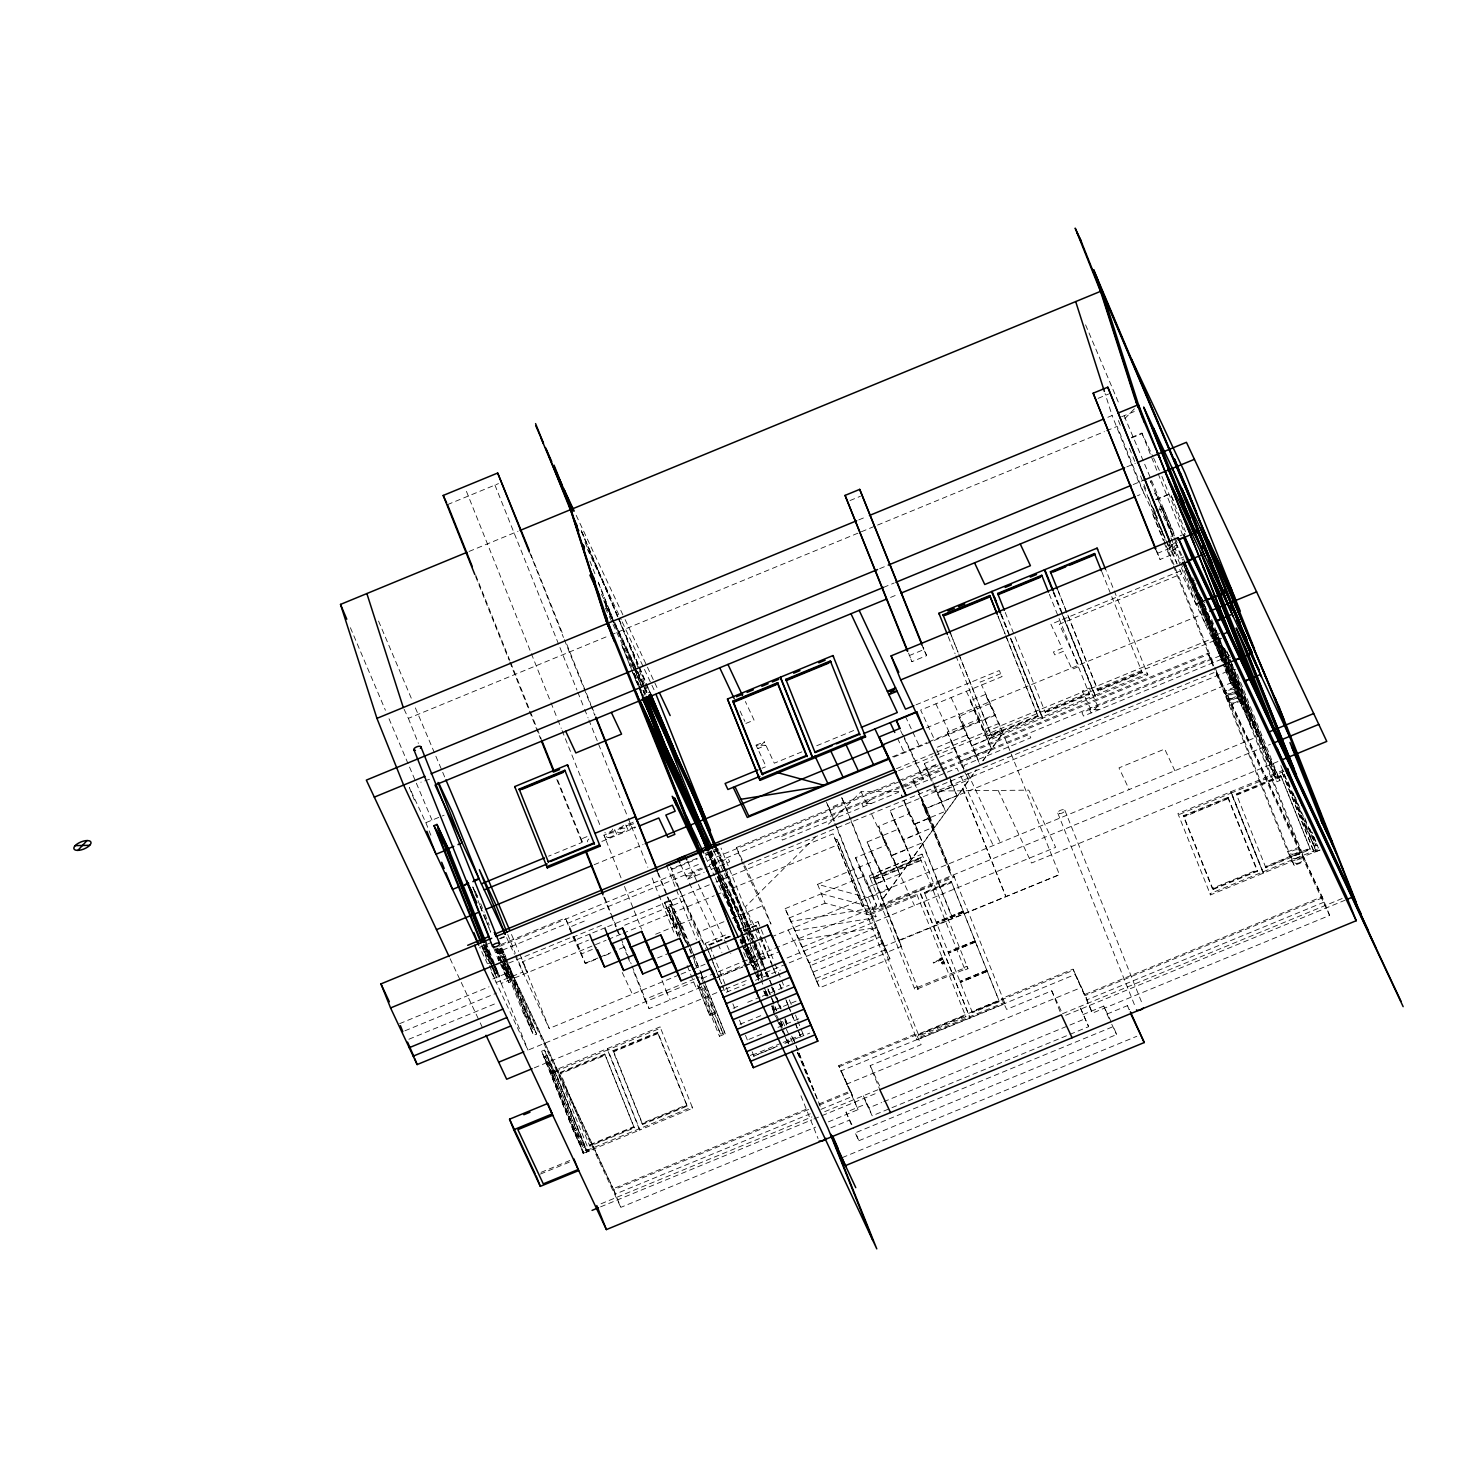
<?xml version="1.0" encoding="UTF-8"?>
<svg xmlns="http://www.w3.org/2000/svg" width="1477" height="1477" viewBox="0 0 1477 1477"><rect width="100%" height="100%" fill="white"/><g stroke="black" fill="none" stroke-linecap="round" stroke-linejoin="round"><path stroke-width="0.75" stroke-dasharray="5 3.75" d="M942.917 964.056L941.495 962.376M943.692 961.619L943.932 963.096L942.474 963.798M940.129 958.333L940.037 958.795A2.566 2.326 -25.1 0 0 940.369 959.588L940.831 960.05M941.606 962.616L943.526 961.693M940.646 960.179L940.037 958.795L941.791 959.699L941.2 958.591M941.883 959.607L942.234 958.019M942.289 959.644L942.012 957.798M922.682 843.995L882.434 899.493L976.242 770.108M963.983 768.834L960.862 761.061L991.307 748.507L970.204 700.744L985.436 694.467L999.006 723.398L1059.452 874.661L952.831 918.565L922.774 843.459L962.727 788.755M962.616 788.515L1005.911 896.705L962.801 788.275L976.131 769.868M982.814 760.673L1002.809 733.09M982.925 760.913L1002.92 733.33L985.436 694.467M941.735 962.321L943.212 961.601M1124.791 418.637L1136.939 406.23M680.657 864.562L687.507 879.184L694.135 872.427L695.722 875.806L685.937 875.806L702.627 868.938M1097.743 706.172L1091.134 712.929L1089.546 709.551L1099.331 709.551L1089.269 688.097L1082.235 690.996L1090.709 709.071M815.396 837.145L745.276 906.933L758.698 935.532M828.449 824.166L861.073 791.709L899.918 791.358M940.424 958.315L941.864 957.908M942.178 959.404L940.48 959.828A2.566 2.326 -25.1 0 1 940.147 959.035L942.123 958.056M943.581 963.835L944.043 962.155M447.494 504.617L498.451 483.625M469.04 551.456L518.002 531.295M849.977 500.555L860.445 496.254M1098.076 398.365L1108.544 394.045M858.802 519.886L865.19 517.245M1107.842 417.289L1112.107 415.535L1105.091 393.62M1121.597 416.754L1135.795 410.901M404.126 709.311L408.372 718.357L608.45 635.941M610.592 635.055L1104.408 431.653M1106.55 430.767L1117.184 426.391L1143.863 493.078L1137.475 495.718M1131.437 437.432L1141.906 433.112L1152.595 455.913M1131.677 437.912L1142.127 433.592M879.701 568.645L886.089 566.023M1126.803 466.861L1135.315 463.353M883.468 587.403L894.139 583.009M1133.136 484.567L1143.807 480.173M429.456 779.265L420.871 782.219M890.557 597.428L896.945 594.788M1155.531 499.392L1170.393 493.835L1155.753 499.872M1155.882 511.208L1163.304 508.143L1174.4 535.874M414.372 800.036L409.369 787.536L425.856 822.671L444.134 815.193M1180.123 535.837L1186.4 533.252M926.614 655.622L923.79 649.603L909.149 655.64L911.974 661.659L926.614 655.622L923.199 647.074M1157.248 553.432L1171.907 547.413L1174.732 553.432L1160.073 559.469L1155.549 549.167M745.867 723.453L754.064 720.074L745.368 701.52M1166.202 545.807L1168.842 552.01L1178.111 548.189M1180.806 558.121L1183.742 556.903M756.039 745.128L764.329 741.934L757.701 748.673L765.898 745.294L756.113 745.313L766.101 766.581L762.003 768.28M1180.381 570.916L1050.922 624.254L1062.221 648.348L1053.433 651.966L1054.8 654.865L1063.588 651.228L1072.062 669.303L1079.096 666.422L1059.304 624.236L1181.729 573.814M1194.025 578.836L1191.071 579.981L1241.16 705.212M1184.646 566.78L1191.699 581.846L1194.635 580.627M1196.093 583.747L1193.176 584.947L1202.001 603.761L1204.918 602.561M587.015 836.61L580.701 839.213L582.16 842.352L548.576 856.18M801.882 751.848L774.299 763.203L764.237 741.768M816.726 745.737L854.906 730.007M915.98 704.843L999.246 670.54L1002.071 676.577L920.651 710.105L934.443 739.515M621.042 877.892L603.964 835.188L633.153 823.077M1000.723 673.678L980.211 682.134L978.753 678.995M601.859 841.428L635.756 827.471M1195.872 603.927L1206.34 599.625M1182.671 562.091L1201.355 601.914L1204.29 600.696M1204.457 600.973L1196.093 604.425L1171.999 544.256M594.123 864.747L643.123 844.549M926.43 727.866L1207.614 612.032M978.882 762.132L958.758 716.437L989.202 703.901M1205.823 625.14L1212.1 622.555M962.579 767.505L947.292 732.13L977.756 719.594M1212.322 623.036L1206.044 625.62L1170.246 536.114M892.551 756.759L926.836 742.654M928.738 741.86L995.369 714.425M893.807 757.11L995.701 715.145L981.577 685.014M966.29 735.288L935.827 747.842L938.726 754.027M970.204 700.744L983.774 729.656L999.006 723.398M1226.87 660.127L1216.697 634.667L1219.633 633.448M896.447 768.686L1218.562 636.015M898.588 770.699L932.67 756.649M934.793 755.781L1220.242 638.193M1221.701 638.359L1218.765 639.578L1227.59 658.391L1230.526 657.173M986.396 736.192L1001.664 730.192L986.507 736.451M1045.125 712.099L1089.232 693.932M1141.961 672.22L1097.891 690.368L1057.994 590.689M1038.276 716.788L1037.722 715.588L991.012 734.826L991.584 736.026L1038.276 716.788L997.861 615.724M1089.509 694.522L1088.955 693.322L1044.848 711.489L1045.421 712.689L1089.509 694.522L1049.335 594.252M1142.238 672.81L1141.666 671.61L1097.614 689.759L1098.186 690.959L1142.238 672.81L1101.768 571.636M704.972 853.577L711.36 850.955M713.502 850.069L717.748 848.315L762.409 959.625L765.326 958.425L721.034 848.075M1037.999 716.197L991.307 735.417L950.874 634.353M499.54 938.486L505.817 935.901L514.421 954.216M931.138 780.484L924.362 763.535L933.889 759.603M939.594 757.258L954.825 750.981M491.398 942.418L479.693 947.237L487.465 963.798M499.964 938.892L506.057 936.381M697.015 858.303L671.463 868.827L670.89 867.627M705.544 854.795L718.32 849.515M1002.772 732.814L972.309 745.35L979.86 764.2M671.74 869.436L697.31 858.912M705.821 855.405L718.616 850.124M1010.766 638.212L1042.245 716.917L1094.549 695.372L1095.122 696.572L1061.077 611.478M1095.343 695.907L1063.071 616.666M1000.575 613.767L1042.393 718.302L1041.82 717.083L989.11 738.814L989.664 740.014L1147.832 674.86L1106.144 570.62M827.342 804.116L829.225 808.122L843.865 802.103L901.542 946.314L886.902 952.351M903.075 734.697L920.153 771.142L936.566 764.384M481.76 945.003L484.327 951.391L487.244 950.191L499.688 976.703L496.752 977.903L491.01 965.663M501.201 944.431L565.34 918.029L572.984 934.332M743.042 864.174L736.395 847.558L896.428 781.647M898.551 780.761L936.972 764.938M939.095 764.071L1207.946 653.314L1212.839 663.727M484.714 951.797L490.992 949.213M499.577 946.351L699.655 863.934M708.166 860.426L938.061 765.751M940.184 764.864L1208.389 654.385L1215.22 668.952M915.906 786.761L912.897 779.228L943.36 766.674M701.353 868.218L501.275 950.634L615.466 1194.025L810.356 1113.75M709.883 864.71L899.327 786.669M901.45 785.801L939.76 770.015M941.883 769.129L1210.088 658.668M704.751 868.051L728.106 858.432L729.693 861.811L706.338 871.43M940 771.142L780.835 836.72L782.422 840.081L898.607 792.226M942.123 770.274L1029.211 734.401L1030.798 737.78L964.019 765.289L966.881 771.4M1220.187 655.751L1081.939 712.689L1083.509 716.068L1221.756 659.111M904.921 786.743L923.365 779.154L920.153 771.142M498.838 949.249L501.608 955.176L504.543 953.957L506.223 958.185M584.301 921.094L569.07 927.371L581.513 953.884L596.745 947.606M1229.879 655.326L1226.962 656.527L1216.697 634.667M687.507 879.184L704.215 872.298M906.933 788.792L956.985 768.188L959.847 774.299M500.943 957.576L498.026 958.776L508.9 982.519L511.817 981.3L503.509 963.558M508.679 963.133L572.818 936.713L585.39 963.595L598.72 958.111M601.527 925.322L572.965 937.101L565.34 918.029M677.961 936.27L664.41 902.41L670.263 900.01L692.731 952.647M678.958 975.005L549.241 1028.435L522.563 961.749L590.615 933.704M592.739 932.836L605.496 927.574M607.619 926.707L713.945 882.914M716.068 882.027L833.028 833.859L862.531 906.583L863.713 906.103L865.965 910.921L839.287 844.216L837.034 839.398L835.853 839.878M911.087 858.377L889.985 810.615L920.429 798.06L933.999 826.991L903.536 839.527L911.087 858.377L880.624 870.932L888.157 889.763L868.55 897.85L817.612 884.317L825.145 903.167L876.083 916.682L868.55 897.85M1235.861 669.764L1231.375 669.764L920.909 797.654L950.413 870.378L949.231 870.858L922.553 804.171L923.734 803.691L950.413 870.378M495.09 973.952L498.026 972.752L486.745 948.696L483.81 949.896L492.266 967.952M966.124 774.243L968.395 779.893L937.932 792.447L945.465 811.298L915.001 823.834L922.534 842.684L892.09 855.22L899.622 874.07L869.159 886.625L855.589 857.694L886.052 845.158L878.52 826.308L908.983 813.772L922.534 842.684M677.832 935.772L666.053 906.287L671.906 903.887M492.801 978.956L511.356 971.312M573.944 936.381L577.765 944.523L588.437 940.147M624.679 925.211L684.386 900.619L702.646 942.289M489.533 965.755L496.198 982.427L508.143 978.088L522.784 972.051L516.119 955.379M1225.153 668.73L1230.23 681.414L1233.166 680.214L1241.991 699.027L1239.055 700.227L1223.842 662.176M399.602 1023.672L489.072 986.821M949.397 776.754L956.93 795.586L926.467 808.141L933.999 826.991M493.207 964.389L501.294 983.442L606.087 940.277M608.21 939.409L620.931 934.166M623.054 933.279L714.203 895.745M716.327 894.859L839.287 844.216M922.553 804.171L924.824 808.99L1236.471 680.62L1201.429 598.037M1234.089 685.383L1240.366 682.799M1234.31 685.863L1240.588 683.279M1234.846 687.008L1223.713 691.587L1230.156 705.323L1241.289 700.744M404.938 1030.798L496.549 993.079M888.157 889.763L867.054 842.001L897.518 829.465M908.983 813.772L901.432 794.921L915.112 824.074L930.344 817.796L917.642 790.712M1225.873 696.165L1236.987 691.587M664.41 902.41L674.583 924.104L680.454 921.685L688.91 942.861M680.952 923.162L675.081 925.562L666.053 906.287M585.243 963.226L598.037 957.964M600.179 957.078L610.832 952.683M619.361 949.176L625.768 946.535M655.622 934.239L691.864 919.303M604.444 955.748L612.05 952.628M1228.015 700.744L1239.148 696.165M408.907 1039.236L496.235 1003.271M915.112 824.074L918.879 833.508L903.647 839.767L889.985 810.615M1240.532 703.347L1243.449 702.147L1252.274 720.961L1249.357 722.161M1241.123 705.138L1244.096 703.994L1201.392 597.539M678.645 888.379L699.083 931.95L724.025 921.666M732.334 918.251L763.517 905.401L770.994 924.085L743.873 866.26L1215.423 672.017L1329.614 915.408L1092.371 1013.13L1073.022 969.134L1001.554 998.563L1006.649 1009.419L1051.753 990.827L1061.52 1011.634M817.612 884.317L874.587 860.851M502.937 959.275L531.591 1030.337L534.526 1029.137L525.701 1010.342L522.784 1011.542L533.659 1035.285L536.594 1034.085L506.334 958.628M657.56 957.945L667.936 953.662M536.594 1034.085L526.403 1012.391L523.486 1013.61L497.343 948.234M785.136 908.669L863.048 876.581L876.618 905.493L868.993 908.632L791.1 921.371L785.136 908.669L819.661 987.799L889.948 958.85L880.31 936.898L810.005 965.847M712.043 960.253L705.267 943.323L728.475 933.759M739.017 929.421L757.996 921.611L759.123 924.011L740.143 931.839M869.251 875.824L921.962 854.112L923.107 856.512L870.378 878.224L869.251 875.824L915.242 990.402L918.177 989.184L873.239 877.283L920.116 857.989L921.242 860.389L874.384 879.701L873.239 877.283M708.517 944.855L729.601 936.178M709.274 944.782L730.58 936.012M743.356 930.75L756.132 925.488L771.511 963.835M709.477 945.243L730.783 936.455M745.7 930.325L756.353 925.931L756.907 927.131M873.572 877.984L920.429 858.672M874.144 879.184L921.002 859.891M1230.23 681.414L1251.425 727.072L1254.342 725.872L1233.793 682.079L1230.876 683.279L1223.233 664.188M788.903 918.085L825.145 903.167M681.082 974.137L690.571 970.223M692.658 969.374L705.12 964.241M771.234 936.99L1264.127 733.958M633.67 971.7L644.784 999.449L699.267 977.017M702.147 976.445L702.147 977.312M700.984 977.719L702.683 977.7M702.59 977.46L701.169 978.199L702.683 977.682L700.763 973.509M491.343 972.088L527.972 1050.147L693.784 981.836M702.055 978.439L1270.386 744.334M953.81 875.861L1005.006 1003.658L917.125 1039.845L865.928 912.066L953.81 875.861L954.364 877.08L919.192 890.982L970.057 1018.059L919.636 890.816M718.948 975.355L746.642 963.964M748.765 963.078L761.56 957.816M870.47 914.669L917.365 895.431L916.792 894.213L965.866 1016.674L918.971 1035.912L869.935 913.524L916.885 894.397M717.416 977.146L742.359 966.881M744.445 966.013L777.696 952.314M715.256 978.328L742.949 966.918M745.073 966.032L762.114 959.016M972.457 1012.705L924.251 892.385L951.206 881.289L999.412 1001.609L972.457 1012.705L971.884 1011.505L998.84 1000.391L999.412 1001.609M924.547 892.994L951.483 881.898M541.561 1051.255L544.496 1050.055L554.669 1071.748L586.72 1151.857L583.784 1153.057L573.611 1131.382L541.561 1051.255L551.752 1072.948L583.784 1153.057M951.76 882.507L924.824 893.603L924.251 892.385M644.784 999.449L649.086 1008.606L703.55 986.174M802.473 947.015L876.083 916.682M1216.162 630.402L1274.946 776.791L1277.882 775.573L1269.057 756.759L1266.121 757.978L1277.014 781.702L1279.95 780.484L1236.434 671.98M543.85 1056.683L546.785 1055.483L555.61 1074.277L552.675 1075.478L543.85 1056.683L572.91 1129.333L581.735 1148.127L584.652 1146.909M1279.95 780.484L1269.685 758.624L1266.749 759.824L1227.719 662.25M787.038 957.982L1055.63 847.336L1028.804 790.14L927.334 791.1M534.268 1067.853L723.305 989.978M725.429 989.11L746.679 980.359M757.295 975.983L787.038 963.742M789.161 962.856L801.9 957.613L793.924 940.591M1277.919 761.541L1031.537 863.03L1023.543 846.007M806.239 956.431L876.544 927.482L879.48 933.741L809.174 962.69L791.1 921.371M726.333 992.286L745.036 984.568M755.43 980.303L780.373 970.02M550.515 1072.007L551.309 1073.705L557.235 1071.268L556.441 1069.57L589.175 1151.118L583.249 1153.555L550.515 1072.007L660.071 1026.884L660.625 1028.103L607.896 1049.815L607.324 1048.615L639.929 1129.942L692.676 1108.212L660.071 1026.884M1231.246 792.41L1263.26 873.184L1210.512 894.914L1177.908 813.587L1283.384 770.145M551.752 1072.948L554.669 1071.748M555.149 1071.545L607.601 1049.944L607.029 1048.725L639.652 1130.053L587.2 1151.654L554.595 1070.345L587.2 1151.654M1283.956 771.345L1231.504 792.946L1230.932 791.746L1263.555 873.055L1315.989 851.454L1291.544 790.324M560.189 1072.394L604.721 1054.043L605.293 1055.243L560.743 1073.594L560.189 1072.394L589.803 1146.226L634.335 1127.893L605.035 1054.652L560.503 1073.004M612.918 1050.664L657.745 1032.201L686.805 1104.833L641.978 1123.295L642.55 1124.514L687.082 1106.162L657.468 1032.312L658.022 1033.531L613.49 1051.864L612.918 1050.664L642.55 1124.514M1213.115 889.486L1183.502 815.636L1184.074 816.836L1228.606 798.485L1228.033 797.285L1183.206 815.747L1212.266 888.397L1257.093 869.935L1257.666 871.135L1213.115 889.486L1212.562 888.268M1265.863 867.756L1236.249 793.906L1280.781 775.573L1310.394 849.404L1265.863 867.756L1265.291 866.556L1309.841 848.204L1310.394 849.404M613.213 1051.292L657.745 1032.94M1183.797 816.264L1228.329 797.912M1236.507 794.552L1281.039 776.2M1281.353 776.773L1236.803 795.124L1236.249 793.906M709.274 1014.588L715.126 1012.17L715.699 1013.37L709.846 1015.788L697.421 984.956M812.959 972.124L883.246 943.157M733.146 1008.274L739.386 1005.708M747.713 1002.274L760.175 997.141M762.261 996.273L789.272 985.159M834.874 823.317L884.077 946.314L1059.452 874.661M922.553 843.755L952.554 918.694L898.939 940.775L849.515 817.279M815.895 978.383L886.182 949.434M809.174 962.69L816.726 981.54L887.012 952.591L835.151 822.984M739.977 1024.263L762.852 1014.847M775.314 1009.696L796.103 1001.129M725.299 1033.863L724.745 1032.645L718.893 1035.063L719.447 1036.263L725.299 1033.863L704.141 980.95M941.68 958.573L941.661 959.773L933.464 963.004L941.606 958.924M941.366 958.961L933.132 962.21M748.894 1039.383L763.443 1033.402M777.991 1027.401L800.848 1017.985M750.131 1055.483L753.067 1054.283M780.964 1043.334L753.27 1054.726L753.842 1055.944L777.271 1046.288M783.105 1042.448L800.146 1035.432L794.866 1022.342M572.91 1129.333L575.845 1128.114L586.72 1151.857M917.365 987.467L964.223 968.173M1284.233 774.114L1305.594 827.526L1308.53 826.308M785.801 1042.78L800.7 1036.632M753.639 1056.221L774.428 1047.673M784.822 1043.39L791.044 1040.823M799.371 1037.389L809.765 1033.106M917.937 988.685L964.795 969.374M967.97 968.672L966.826 966.272L963.909 967.472L965.035 969.891L967.97 968.672L921.962 854.112M573.611 1131.382L576.547 1130.163M1216.162 672.681L1287.815 851.823L1298.929 847.244L1184.628 561.463M634.335 1127.893L633.781 1126.674L589.231 1145.026L589.803 1146.226M1314.419 846.321L1317.336 845.121M589.563 1145.635L634.095 1127.283M642.273 1123.923L686.805 1105.571M1212.857 888.896L1257.389 870.544M1265.567 867.184L1310.099 848.832L1280.781 775.573M1320.18 850.013L1314.272 852.451L1281.538 770.902L1313.478 850.752L1317.429 849.127M586.627 1150.454L692.104 1107.012L692.676 1108.212M1305.594 827.526L1316.469 851.269L1319.404 850.05M541.08 1172.35L569.79 1160.516M540.379 1174.086L570.196 1161.79M1287.815 851.823L1294.258 865.559L1305.373 860.98L1191.921 577.285M828.394 1121.855L858.063 1109.652L838.714 1065.656L916.035 1033.789L921.113 1044.645L870.156 1065.637L879.775 1089.675M839.139 1066.708L1073.447 970.204M972.18 1012.096L999.117 1001L951.206 881.289M918.989 1035.968L918.436 1034.768L965.293 1015.474L965.866 1016.674M918.491 1034.897L965.386 1015.641M846.192 1084.34L1080.499 987.818M806.091 1109.282L613.324 1188.671L620.802 1207.374L815.692 1127.099M818.812 1104.039L850.586 1090.949L858.063 1109.652M1329.614 915.408L1322.137 896.705L1084.893 994.427L1092.371 1013.13M808.639 1109.467L613.749 1189.742L500.537 948.437M819.237 1105.11L851.01 1092.02L838.714 1065.656M1322.561 897.776L1085.318 995.498L1073.022 969.134M820.935 1109.375L852.709 1096.285L840.838 1070.991L1075.164 974.469L1087.035 999.781L1324.278 902.041L1215.94 671.149M601.047 1203.792L811.925 1116.926M824.72 1111.664L877.966 1089.731M1062.498 1013.72L1342.335 898.459M600.585 1206.857L811.778 1119.88M813.901 1118.994L877.892 1092.629M1065.619 1015.308L1345.067 900.213M851.158 1124.329L846.026 1112.218L866.519 1103.781L872.187 1115.818L1088.641 1026.663L1079.779 1006.594L1088.641 1026.663M1082.992 1014.607L1103.781 1006.059L1111.461 1022.435M866.519 1103.781L863.325 1095.768L868.974 1107.805L881.714 1102.562M883.837 1101.694L1085.429 1018.65M830.776 1127.837L849.22 1120.231M1103.781 1006.059L1106.975 1014.071L1127.486 1005.615L1129.425 1009.751M858.839 1140.724L1116.594 1034.546L1113.381 1026.533L855.626 1132.711L858.839 1140.724L854.998 1132.527M842.296 1157.599L1136.81 1036.282M941.347 959.865L940.904 958.425L941.034 959.865M794.866 930.787L872.778 918.048M798.632 940.203L876.544 927.482M821.378 893.751L872.316 907.266M941.44 958.333L941.975 959.182M943.415 961.453L944.154 962.395M942.252 963.946L941.514 963.022M1153.555 457.944L1160.22 472.16M1171.353 495.866L1174.197 501.958M1159.556 507.996L1162.417 514.07M1163.359 516.101L1172.886 536.391M1176.006 543.056L1183.797 559.635L1241.825 704.861M1309.508 828.412L1316.358 843.016L1312.222 832.289M1185.219 564.306L1193.176 581.236M1194.635 584.357L1226.298 660.256M1224.636 648.385L1276.405 776.182L1267.58 757.369L1222.771 645.32M1318.481 848.075L1309.231 828.375L1306.296 829.576L1282.682 770.532M1315.989 851.454L1315.435 850.254L1209.958 893.696L1210.512 894.914M1313.478 850.752L1314.272 852.451M1243.505 704.16L1228.236 665.979M1164.762 537.61L1138.767 482.24L1112.107 415.535M1167.605 543.684L1177.778 565.377M1179.68 569.439L1222.236 660.127M1225.984 668.121L1263.149 747.307M1216.734 672.035L1322.137 896.705M1262.983 871.855L1263.555 873.055M1263.26 873.184L1230.655 791.857L1231.209 793.057L1178.48 814.787L1177.908 813.587M1147.832 674.86L1147.278 673.66L1095.011 695.187L1095.583 696.387L1053.655 591.668M1174.861 770.736L1164.688 749.042L1118.994 767.874L1129.185 789.549M1042.245 716.917L1042.799 718.117L1011.191 639.135M966.346 691.291L980.137 720.684M973.971 710.16L987.651 739.331L972.438 745.608L958.758 716.437M1106.975 1014.071L1110.815 1022.25M1111.775 1024.299L1116.594 1034.546M998.175 790.435L1024.133 845.767M951.114 697.569L964.906 726.961M962.524 725.872L976.205 755.024M935.883 703.846L949.674 733.238M967.823 773.431L1000.298 842.647M947.292 732.13L960.973 761.301M951.059 741.565L963.65 768.409M963.539 769.572L968.395 779.893M960.807 776.33L993.264 845.546M950.246 779.967L953.274 786.41L938.043 792.687L933.076 782.127M950.154 781.13L956.93 795.586M905.419 716.382L919.211 745.793M924.362 763.535L932.116 780.059M928.128 772.951L932.005 781.204M932.984 783.272L941.809 802.103M933.833 786.502L945.465 811.298M900.582 730.561L903.426 736.635M904.367 738.666L923.365 779.154M897.536 738.334L903.979 752.051M912.897 779.228L916.774 787.481M917.752 789.549L926.577 808.381M949.231 870.858L951.502 875.676L924.824 808.99M1005.006 1003.658L1004.434 1002.458L916.571 1038.645L917.125 1039.845M905.198 804.337L918.879 833.508M893.751 820.03L907.432 849.201L892.2 855.46L878.52 826.308M919.192 890.982L866.501 913.266L865.928 912.066M882.286 835.724L895.967 864.894M861.073 791.709L867.867 806.184M871.744 814.455L914.429 905.419M867.054 842.001L880.735 871.172M870.821 851.435L884.501 880.587L876.101 883.763M843.865 802.103L841.041 796.066L848.666 815.156M898.718 940.295L901.542 946.314M918.177 989.184L917.032 986.784L914.115 987.984L915.242 990.402M859.282 867.147L872.925 896.041M869.935 913.524L870.507 914.725M884.077 946.314L889.948 958.85M862.531 906.583L833.028 833.859M740.069 711.083L744.888 721.385M870.156 1065.637L880.901 1088.531M816.726 981.54L819.661 987.799M788.238 929.993L793.334 940.831M736.395 847.558L744.15 864.082M745.11 866.15L763.517 905.401M576.178 515.288L624.143 617.515M625.122 619.601L658.391 690.516M585.003 542.521L599.533 573.482M601.785 578.43L621.189 619.805M622.168 621.891L654.2 690.147M587.384 549.167L606.493 589.895M623.109 630.014L644.267 682.928M846.026 1112.218L853.706 1128.613M601.453 594.16L612.66 618.051L598.314 582.178M614.58 622.131L636.605 669.099M637.566 671.149L645.264 687.525M604.148 600.714L647.129 692.288M603.779 600.714L635.092 667.456M637.049 671.629L646.834 692.473M605.755 605.552L611.589 617.958M612.549 620.026L633.91 665.536M634.87 667.604L641.664 682.079M642.643 684.146L646.52 692.418M605.718 606.068L613.398 622.445M614.358 624.494L634.224 666.829M635.092 668.712L643.344 686.27M644.304 688.319L646.224 692.418M605.33 608.007L608.229 614.192M609.189 616.241L612.087 622.426M613.047 624.476L634.298 669.764M636.236 673.881L642.938 688.171M643.898 690.239L645.855 694.375M759.64 937.581L772.102 964.13M632.008 667.253L621.337 644.101L630.642 667.382M642.975 690.239L644.397 693.267M633.891 673.641L640.409 689.279M724.228 868.458L721.939 863.03L724.93 870.507M640.298 689.667L643.714 697.55M726.056 872.889L727.404 875.769M729.915 883.098L732.74 889.117M765.326 958.425L764.2 956.007L761.264 957.225L762.409 959.625M713.668 850.734L723.416 871.541M724.395 873.627L736.118 898.588M710.677 851.066L720.85 872.741M721.791 874.772L752.365 939.907M710.419 851.62L753.362 943.138M754.322 945.225L757.258 951.465M710.123 852.266L717.84 868.716M718.801 870.765L752.956 943.563M753.916 945.612L760.673 960.013M709.495 852.875L719.373 873.959M720.351 876.009L735.712 908.78M708.96 852.543L718.671 873.239M719.65 875.307L751.664 943.545M752.624 945.612L764.274 970.426M765.252 972.494L768.151 978.697M709.071 853.226L716.603 869.288M717.545 872.685L708.129 852.598L714.905 869.565M718.487 874.698L721.33 880.717M743.189 927.482L744.906 931.341M711.896 862.014L717.545 874.07M718.487 876.083L725.096 890.151M718.487 877.467L728.863 899.567M718.542 878.649L732.112 907.561M719.188 880.237L732.629 908.983M723.656 891.259L724.561 893.179M724.782 893.659L725.687 895.579M725.909 896.077L726.813 897.998M727.053 898.478L727.958 900.398M728.179 900.896L729.084 902.816M729.306 903.296L730.21 905.235M730.432 905.715L731.337 907.635M731.577 908.115L732.481 910.054M732.703 910.534L733.607 912.454M733.829 912.934L734.734 914.872M734.955 915.352L735.86 917.272M727.423 900.675L728.327 902.595M728.549 903.075L729.453 905.013M729.675 905.493L730.58 907.413M730.82 907.893L731.724 909.832M731.946 910.312L732.85 912.232M733.072 912.712L733.977 914.651M734.198 915.131L735.103 917.051M735.343 917.531L736.248 919.469M736.469 919.949L737.374 921.87M737.595 922.368L738.5 924.288M738.722 924.768L739.626 926.688M731.189 910.09L732.094 912.029M732.315 912.509L733.22 914.429M733.46 914.909L734.364 916.848M734.586 917.328L735.491 919.248M735.712 919.728L736.617 921.666M736.838 922.146L737.743 924.067M737.983 924.547L738.888 926.485M739.109 926.965L740.014 928.885M740.235 929.365L741.14 931.304M734.955 919.506L735.86 921.445M736.081 921.925L736.986 923.845M737.226 924.344L738.131 926.264M738.352 926.744L739.257 928.664M739.479 929.162L740.383 931.082M744.002 938.8L744.906 940.72M705.526 857.048L714.314 875.769M715.293 877.836L739.682 929.845M743.596 938.172L759.215 971.46M760.193 973.528L762.132 977.7M767.985 990.181L770.92 996.421M771.899 998.489L774.816 1004.729M782.625 1021.382L789.457 1035.931M790.435 1038.017L792.392 1042.171M797.266 1052.584L800.202 1058.824M738.722 928.941L739.626 930.861M743.245 938.578L744.15 940.498M747.768 948.216L748.673 950.136M748.894 950.616L749.799 952.554M750.039 953.034L750.944 954.954M743.651 941.44L742.045 937.397L743.799 941.144M755.615 966.309L748.193 950.486L756.519 969.558M766.083 991.418L768.04 995.59M740.863 939.058L744.722 947.292M745.7 949.342L755.245 969.706M756.206 971.737L759.049 977.811M765.695 991.972L767.597 996.015M772.803 1007.111L775.665 1013.204M776.607 1015.234L779.468 1021.346M780.428 1023.376L782.33 1027.438M788.053 1039.642L789.124 1041.913M740.66 939.169L744.574 947.496M745.553 949.582L756.298 972.512M757.276 974.598L759.233 978.771M765.104 991.27L767.061 995.424M771.954 1005.855L773.911 1010.028M779.764 1022.527L781.721 1026.7M740.291 939.335L744.205 947.662M745.183 949.748L755.929 972.66M756.907 974.746L758.864 978.919M764.735 991.418L766.692 995.59M771.585 1006.003L773.542 1010.176M779.394 1022.675L786.244 1037.26M739.959 939.852L755.559 973.14M756.538 975.226L758.495 979.38M764.347 991.861L766.305 996.015M772.157 1008.496L778.01 1020.976M778.988 1023.063L785.819 1037.629M786.798 1039.716L788.755 1043.87M742.082 945.206L753.805 970.167M754.765 972.235L758.68 980.562M763.554 990.956L765.511 995.129M773.32 1011.763L780.151 1026.33M781.13 1028.398L787.961 1042.965M687.691 861.663L692.953 872.907M694.541 876.286L697.402 882.397M698.363 884.428L726.056 943.452M727.016 945.502L730.838 953.644M689.427 883.246L717.12 942.289M718.08 944.32L721.902 952.462M705.267 943.323L710.64 956.321M671.943 874.107L677.685 886.348M625.768 825.034L628.334 830.517M614.635 829.612L617.201 835.096M603.927 835.114L606.068 839.693M665.869 990.772L670.17 999.929M686.51 1104.962L687.082 1106.162M622.242 972.494L632.414 994.169M639.375 1128.723L639.929 1129.942M639.079 1128.853L639.652 1130.053M522.563 961.749L527.658 972.586L519.572 953.533M515.251 955.988L549.241 1028.435M475.151 891.333L477.939 897.241M501.774 948.049L504.543 953.957M472.88 887.012L477.773 897.462M501.552 948.142L505.466 956.505L502.549 957.705L498.617 949.36M500.094 948.751L504.008 957.096M506.611 963.983L620.802 1207.374M503.879 963.835L509.768 976.371L506.833 977.571L495.737 949.803M554.133 1074.868L545.327 1056.073L574.368 1128.723L583.193 1147.518L544.496 1050.055M589.175 1151.118L588.381 1149.438L582.455 1151.875L583.249 1153.555M493.669 964.979L484.456 944.708M494.61 966.973L497.435 972.992L485.619 943.434M491.213 961.213L483.884 944.966M494.961 969.226L496.844 973.232L495.164 969.004M492.856 967.693L482.702 945.446M493.798 969.706L495.681 973.712L492.303 965.275M493.023 969.484L496.715 977.349M484.327 951.391L490.069 963.632M450.097 958.665L479.25 1020.792M480.21 1022.859L483.127 1029.063M748.876 925.691L749.725 927.574L748.23 924.14M749.577 927.076L751.922 932.966M742.045 937.397L743.78 941.292M747.27 949.102L750.759 956.911M757.387 971.589L760.009 977.682M760.877 979.713L763.48 985.824M764.347 987.855L767.837 995.996M1085.577 324.866L1119.695 405.344M1124.182 415.923L1174.713 535.025M1165.335 543.739L1152.171 512.722L1163.267 540.453M581.366 530.557L650.194 692.621M716.363 848.85L746.07 918.879M582.012 532.2L617.921 616.851M618.826 618.974L644.858 680.362M648.44 688.817L650.249 693.045M716.677 849.681L746.31 919.525L745.387 916.959M581.2 531.074L619.343 621.005M620.229 623.109L623.792 631.473M626.119 636.975L637.806 664.521M638.71 666.644L645.006 681.488M645.892 683.593L649.492 692.085M715.717 848.869L750.094 929.236M378.555 621.078L411.788 699.415M415.369 707.889L445.02 777.77M511.485 934.461L518.667 951.41M350.4 627.707L385.423 710.289M389.023 718.745L433.019 822.504M485.121 945.335L492.303 962.266M747.768 923.014L748.894 925.34M1304.763 817.944L1307.33 824.351M1308.197 826.492L1315.878 845.712L1295.089 797.008M1293.058 792.909L1316.469 851.269M1288.166 781.887L1290.695 788.201M1280.817 765.566L1283.384 771.973M1171.243 495.977L1179.772 517.282M1180.621 519.424L1185.514 531.72M1161.919 476.406L1185.163 534.452M1141.906 433.112L1182.191 533.769M1226.759 651.043L1230.987 661.622M1231.836 663.745L1269.057 756.759M1227.258 652.557L1229.806 658.908M1230.655 661.031L1269.685 758.624M1228.642 660.773L1277.014 781.702M1211.694 619.472L1252.274 720.961M1231.375 669.764L1258.053 736.469M1227.129 662.361L1250.816 721.551M1199.379 593.846L1227.405 663.93M1192.216 578.116L1241.991 702.738M1201.355 601.914L1251.425 727.072M1175.249 537.997L1177.815 544.404M1185.182 564.528L1231.707 680.823M1161.974 507.719L1173.089 535.486M1173.938 537.628L1177.354 546.176A4.246 1.772 -21.8 0 1 1171.556 549.832A4.246 1.772 -21.8 0 1 1171.187 546.675A4.246 1.772 -21.8 0 1 1177.354 546.176M1191.699 581.846L1222.993 660.071M1156.436 494.647L1172.646 535.191M1175.544 542.687L1182.597 560.226M1183.225 561.869L1222.661 660.404M1150.878 481.557L1172.203 534.896M1184.572 567.26L1224.322 666.625M1182.505 562.349L1222.384 662.065M1171.316 544.884L1174.732 553.432M1169.027 543.591L1176.929 563.254M1118.384 420.557L1120.951 426.945M1129.462 448.269L1132.028 454.658M1132.877 456.781L1135.444 463.187M1140.558 475.963L1143.106 482.37M1143.955 484.493L1146.521 490.881M1153.334 507.94L1157.599 518.593M1154.848 512.63L1157.414 519.036M1160.83 527.584L1165.095 538.256M1165.962 540.397L1169.378 548.946M1148.441 497.417L1157.839 520.883M1158.688 523.024L1164.67 537.96M1143.752 486.45L1157.396 520.587M1158.245 522.729L1165.076 539.788M1168.842 552.01L1214.057 665.056M1214.906 667.198L1294.258 865.559M1164.116 542.594L1172.646 563.919M1173.495 566.042L1212.746 664.152M1207.946 653.314L1214.592 669.93M1156.657 550.921L1160.073 559.469M1228.033 797.285L1257.666 871.135M1227.756 797.414L1256.798 870.045M1057.717 589.785L1066.985 612.973M1067.834 615.078L1098.186 690.959M1053.415 592.332L1060.228 609.355M1053.193 591.852L1062.221 614.524M1005.228 612.42L1045.421 712.689M1001.111 613.878L1007.923 630.901M1001.406 614.801L1009.899 636.07M998.138 616.611L1004.877 633.467M1005.708 635.572L1037.722 715.588M1064.825 810.227L1142.663 1004.822M1057.79 813.125L1135.628 1007.72M1127.486 1005.615L1129.074 1009.622M951.151 634.944L957.89 651.8M958.739 653.905L991.584 736.026M948.252 636.698L955.065 653.72M955.914 655.843L989.664 740.014M983.774 729.656L991.307 748.507M922.091 645.338L923.79 649.603M1051.753 990.827L1061.372 1014.865M908.558 653.111L911.974 661.659M918.934 794.294L920.429 798.06M920.116 857.989L965.035 969.891M869.159 886.625L876.618 905.493M855.589 857.694L863.048 876.581M829.225 808.122L834.302 820.861M826.4 802.103L834.025 821.194M837.034 839.398L863.713 906.103M868.974 1107.805L872.187 1115.818M757.996 921.611L774.354 962.118M774.927 963.927L777.751 970.574M778.305 972.401L784.527 987.504M789.309 999.911L791.284 1004.434M795.531 1015.013L797.211 1019.259M797.783 1021.069L803.986 1036.189L802.86 1033.771L799.925 1034.971L801.051 1037.389L788.423 1005.8M757.258 927.888L775.443 973.472M779.653 983.996L782.182 990.31M786.392 1000.834L788.072 1005.043M772.139 965.496L775.499 973.915M779.708 984.439L781.61 989.11M785.819 999.634L787.499 1003.843M788.146 1005.505L794.238 1020.681M752.716 934.923L754.285 938.855M755.467 944.209L765.695 969.798M766.545 971.94L775.923 995.387M776.791 997.529L781.056 1008.182M785.302 1018.853L787.869 1025.241M798.097 1050.83L792.134 1035.912L818.313 1101.805M798.965 1052.953L820.27 1106.273M717.268 849.607L724.782 868.384M733.109 889.191L750.224 932.024M751.091 934.166L765.64 970.555M766.526 972.272L781.056 1009.086M785.21 1018.982L787.758 1025.352M727.441 875.436L767.689 976.519M771.973 986.802L775.407 995.369M776.256 997.51L780.484 1008.477M784.822 1018.927L787.296 1025.536M791.69 1036.06L793.389 1040.343M798.392 1053.249L814.806 1093.885M721.939 863.03L725.761 872.021M726.093 873.553L752.624 939.852M754.267 943.988L764.828 970.389M765.658 972.475L767.32 976.629M771.529 987.134L773.21 991.362M774.059 993.467L779.967 1008.219M785.025 1020.865L786.706 1025.093M797.672 1052.492L809.285 1081.515M731.743 898.311L744.556 930.362M747.085 936.713L750.482 945.188M751.331 947.292L763.166 976.925M768.262 989.627L774.188 1004.434M775.019 1006.557L776.717 1010.785M780.945 1021.364L782.644 1025.61M730.376 895.431L762.704 976.186M767.855 988.741L771.216 997.455M771.973 999.431L776.311 1010.213M780.613 1020.644L783.105 1027.217M645.006 684.202L648.385 692.639M711.305 850.53L717.97 866.63M749.818 947.459L757.516 966.697M760.95 975.245L762.649 979.528M772.914 1005.191L774.631 1009.474M779.764 1022.306L781.462 1026.57M786.595 1039.402L788.312 1043.685M714.573 863.713L745.534 941.126M746.383 943.231L758.624 973.841M714.203 862.919L716.714 869.215M717.564 871.301L755.245 965.515M728.456 900.01L743.356 936.769M743.688 938.098L752.679 960.05M726.204 895.191L747.03 946.757M747.362 948.105L750.408 955.231M723.933 890.373L746.457 946.166M721.681 885.554L745.885 945.594M631.584 661.216L640.575 683.722M717.933 877.098L741.417 935.753M746.882 949.508L753.344 965.663M643.178 690.885L644.877 695.132M708.166 853.041L716.622 874.513M717.527 876.433L738.777 929.587M742.192 938.098L745.534 946.794M746.439 948.732L752.384 963.613M628.759 655.179L632.913 665.573M633.744 667.659L641.572 687.23M708.203 853.817L714.13 868.642M717.508 877.098L737.835 927.888M742.063 938.467L743.743 942.714M744.593 944.818L750.519 959.644M589.877 561.075L594.936 573.741M598.425 583.027L611.072 614.69M634.538 673.567L639.135 684.83M639.596 686.196L643.806 696.738M633.799 674.029L637.806 684.036M640.316 690.331L642.735 696.332M622.962 647.978L638.119 685.882M638.969 687.987L642.329 696.405M631.491 669.487L637.418 684.313M640.796 692.768L642.495 697.015M743.651 952.48L747.067 961.047M800.959 1095.768L818.055 1138.527M710.105 946.886L728.013 991.565M732.85 1003.751L734.752 1008.403M739.515 1020.145L741.491 1025.26M745.479 1035.322L748.008 1041.654M752.162 1051.735L754.193 1056.683M711.489 958.425L721.644 983.83M722.493 985.934L725.022 992.286M712.893 962.376L723.047 987.762M699.083 931.95L705.729 948.566M670.613 867.017L700.098 940.72M666.607 865.559L696.535 939.926M689.759 944.966L699.064 968.247M699.913 970.371L703.292 978.826M693.581 954.751L699.47 969.484M700.32 971.589L703.68 980.008M704.529 982.113L724.745 1032.645M670.263 900.01L697.366 967.73M701.593 978.309L715.699 1013.37M688.448 947.052L670.152 904.607L683.629 938.301M689.297 949.157L690.978 953.367M694.356 961.785L696.886 968.1M703.606 984.937L722.991 1033.383L702.997 986.728M531.018 554.78L563.476 635.941M566.891 644.489L590.8 704.271M591.668 706.412L595.083 714.96M658.28 872.981L686.473 943.452M529.892 553.026L563.457 637.455M564.306 639.596L594.806 715.33M657.413 872.372L686.214 943.84M681.063 935.384L667.807 905.567L679.586 935.052M701.28 985.916L720.647 1034.343L699.803 985.584M674.583 924.104L679.66 936.806M699.138 985.473L719.447 1036.263M698.049 986.304L709.846 1015.788M494.943 485.065L576.953 690.091M577.802 692.215L583.784 707.169M584.634 709.311L588.049 717.859M588.898 719.982L627.337 816.079M628.187 818.221L647.849 867.331M652.114 878.021L658.096 892.957M658.945 895.099L675.174 935.679M687.137 965.57L689.685 971.977M690.553 974.118L696.535 989.073M466.437 491.361L530.501 651.523M531.351 653.665L550.146 700.633M550.995 702.775L556.977 717.73M557.826 719.853L561.242 728.401M562.109 730.543L600.548 826.64M624.457 886.44L641.535 929.144M662.047 980.396L668.01 995.35M475.686 575.088L509.842 660.514M510.71 662.656L529.486 709.625M530.354 711.766L536.336 726.721M537.185 728.844L541.45 739.534M557.678 780.114L583.304 844.179M604.665 897.554L620.045 935.993M620.894 938.135L631.141 963.761M631.99 965.903L649.086 1008.606M475.649 576.621L508.974 659.905M509.823 662.028L528.618 709.015M529.468 711.157L540.582 738.925M556.811 779.487L582.436 843.552M603.779 896.945L610.61 914.023M611.478 916.165L615.743 926.854M616.592 928.978L619.158 935.384M622.574 943.932L626.839 954.604M627.707 956.745L630.254 963.152M577.765 944.523L585.39 963.595M613.213 1050.535L642.273 1123.185M604.721 1054.043L633.781 1126.674M507.774 934.535L515.288 953.293M546.785 1055.483L575.845 1128.114M552.675 1075.478L581.735 1148.127M500.925 948.382L525.701 1010.342M501.109 949.139L506.168 961.785M507.017 963.909L526.403 1012.391M408.372 718.357L418.379 743.374M500.795 949.453L533.068 1029.746L503.731 959.662M499.466 948.991L502.882 957.539M501.608 955.176L504.137 961.49M504.986 963.613L533.659 1035.285M480.708 903.721L484.124 912.269M484.991 914.411L489.256 925.082M498.654 948.585L502.549 958.111M472.751 887.068L477.016 897.739M480.431 906.287L482.997 912.712M483.865 914.835L490.696 931.932M474.671 892.145L477.2 898.478M478.031 900.582L481.41 909.02M485.638 919.562L490.696 932.209M497.435 949.083L500.814 957.521M480.099 906.472L482.665 912.878M483.514 915.02L486.081 921.426M497.195 949.194L500.611 957.742M501.46 959.884L508.31 976.962L496.069 949.619M496.235 948.419L508.143 978.088M495.404 948.788L501.312 963.539M502.143 965.644L508.9 982.519M493.743 948.086L498.728 960.825M486.044 942.603L499.688 976.703M501.294 983.442L527.972 1050.147M485.047 944.468L494.315 966.9M485.545 945.926L487.244 950.191M484.696 946.277L491.453 963.17M483.274 944.412L496.752 977.903M482.019 946.997L488.702 963.669M425.856 822.671L430.859 835.188M747.602 922.571L747.011 921.057M634.279 673.512L638.064 683.943M638.821 686.03L642.587 696.461M740.365 943.009A3.803 1.588 -21.8 0 1 744.463 940.591A3.803 1.588 -21.8 0 1 747.307 941.458M1159.796 506.833A4.246 1.772 -21.8 0 1 1160.959 509.417M1154.239 493.761A4.246 1.772 -21.8 0 1 1156.011 495.737M1174.787 542.687A4.246 1.772 -21.8 0 1 1172.461 544.385M1171.446 544.81A4.246 1.772 -21.8 0 1 1167.421 544.791M1150.232 480.819A4.246 1.772 -21.8 0 1 1150.454 482.647M1170.873 536.133A4.246 1.772 -21.8 0 1 1172.424 536.299M635.128 826.843A4.431 1.865 -21.8 0 1 629.664 828.246A4.431 1.865 -21.8 0 1 629.7 825.625A4.431 1.865 -21.8 0 1 635.165 823.557M612.567 828.948A4.431 1.865 -21.8 0 1 609.743 831.976A4.431 1.865 -21.8 0 1 604.795 832.677M623.497 825.329A4.431 1.865 -21.8 0 1 616.574 828.283M633.208 822.117A4.431 1.865 -21.8 0 1 626.931 823.428M587.532 841.872A6.333 2.659 -21.8 0 1 588.917 839.01M869.916 800.017L863.307 806.774L861.719 803.396L871.504 803.396L869.916 800.017M963.189 911.198L936.233 922.294L963.189 911.198M963.613 912.269L936.658 923.365L963.613 912.269M975.06 940.904L948.123 952L975.06 940.904M975.485 941.957L948.548 953.071L975.485 941.957M986.802 970.278L959.865 981.374L986.802 970.278M987.245 971.331L960.29 982.445L987.245 971.331M1059.304 813.716A3.803 1.588 -21.8 0 0 1064.88 810.651A3.803 1.588 -21.8 0 0 1059.747 810.651A3.803 1.588 -21.8 0 0 1059.304 813.716M1292.67 854.223A4.246 1.772 -21.8 0 0 1298.468 850.567A4.246 1.772 -21.8 0 0 1292.301 851.066A4.246 1.772 -21.8 0 0 1292.67 854.223M1294.831 858.802A4.246 1.772 -21.8 0 0 1300.628 855.146A4.246 1.772 -21.8 0 0 1294.443 855.645A4.246 1.772 -21.8 0 0 1294.831 858.802M1296.972 863.38A4.246 1.772 -21.8 0 0 1302.769 859.725A4.246 1.772 -21.8 0 0 1296.584 860.223A4.246 1.772 -21.8 0 0 1296.972 863.38M620.082 832.862A4.431 1.865 -21.8 0 0 625.842 828.948A4.431 1.865 -21.8 0 0 619.177 829.76A4.431 1.865 -21.8 0 0 620.082 832.862M608.949 837.441A4.431 1.865 -21.8 0 0 614.709 833.526A4.431 1.865 -21.8 0 0 608.044 834.339A4.431 1.865 -21.8 0 0 608.949 837.441M1228.735 693.932A4.431 1.865 -21.8 0 0 1234.495 690.017A4.431 1.865 -21.8 0 0 1227.83 690.83A4.431 1.865 -21.8 0 0 1228.735 693.932M1230.876 698.51A4.431 1.865 -21.8 0 0 1236.655 694.596A4.431 1.865 -21.8 0 0 1229.972 695.409A4.431 1.865 -21.8 0 0 1230.876 698.51M1233.037 703.089A4.431 1.865 -21.8 0 0 1238.797 699.175A4.431 1.865 -21.8 0 0 1232.132 699.987A4.431 1.865 -21.8 0 0 1233.037 703.089"/><path stroke-width="1.5" d="M77.856 850.383L87.014 840.561M474.8 574.479L443.192 495.46L497.675 473.028L529.301 550.515M478.714 945.188L403.609 785.062L376.93 718.376L340.522 604.407L466.917 552.343M520.126 530.428L1102.045 290.729L1281.593 714M907.432 651.357L845.066 495.404L859.706 489.367L921.5 642.809M1155.549 549.167L1093.165 393.196L1107.805 387.177L1169.599 540.6M376.93 718.376L856.678 520.753M869.436 515.491L1103.577 419.043M1118.181 413.043L1138.453 404.68L1232.427 639.633L1368.477 930.787M877.56 569.531L366.333 780.114L449.119 956.598M888.212 565.137L1124.662 467.747M1137.456 462.486L1186.437 442.306L1326.771 741.417L1282.165 759.787M374.309 797.137L424.914 776.293M431.062 773.763L883.468 587.403M895.856 582.307L1130.994 485.453M1143.807 480.173L1194.431 459.31M886.44 599.127L435.05 785.062L504.894 933.907M901.136 593.071L1135.351 496.586M567.463 764.846L600.068 846.173L547.339 867.885L514.735 786.576L567.463 764.846L568.017 766.065M780.539 677.961L812.83 758.624L760.083 780.336L727.478 699.009L832.954 655.566L833.526 656.767M553.266 772.139L559.58 769.535M736.488 696.738L742.82 694.135M747.03 692.399L753.362 689.796M761.8 686.325L768.132 683.703M772.342 681.968L778.674 679.365M793.666 673.198L799.962 670.595M818.83 662.822L825.126 660.237M947.403 634.556L938.91 613.287L991.621 591.575L992.193 592.775L992.046 591.409L1044.35 569.864L1044.904 571.064M1053.323 590.948L1044.811 569.66L1097.06 548.133L1097.633 549.352M947.902 611.016L954.234 608.413M958.444 606.678L964.776 604.075M1005.154 587.44L1011.431 584.855M1030.263 577.101L1036.54 574.516M548.502 862.346L519.165 789.106L564.842 770.274L565.414 771.492M778.176 683.925L777.622 682.725L732.777 701.187L761.837 773.819L806.664 755.356L807.236 756.575M832.105 745.627L815.138 752.624L785.819 679.346L830.351 660.994L830.923 662.194M950.597 633.744L943.009 614.801L989.701 595.563L990.273 596.763L945.705 615.134M519.442 789.697L565.137 770.883M733.367 701.686L777.899 683.334M786.078 679.974L830.609 661.622M943.286 615.392L989.996 596.154L996.735 613.01M480.911 942.861L434.016 825.643L436.952 824.443L449.396 850.955L486.044 942.603M521.806 789.457L563.346 772.342M776.053 684.793L733.644 702.277L733.072 701.058L762.427 774.336L806.959 755.984L777.622 682.725M828.8 663.081L786.373 680.546L785.819 679.346M1004.378 610.315L997.64 593.459L1041.747 575.292L1042.3 576.492M1057.421 589.175L1050.405 571.71L1094.457 553.561L1095.029 554.78M997.917 594.049L1042.024 575.882M1050.682 572.319L1094.752 554.17M1040.196 577.359L998.194 594.659L997.64 593.459M1053.064 572.061L1065.656 566.873M1069.846 565.137L1092.925 555.629M436.269 829.354L441.328 841.613M947.071 778.711L900.712 679.918L891.111 655.88L1178.148 537.646L1346.599 896.687L1356.218 920.725L606.401 1229.584L484.29 969.337L474.689 945.298M1178.074 539.382L1182.468 538.145M1178.295 539.862L1194.191 533.308L1143.9 407.56M447.531 848.924L453.808 846.339M457.999 844.604L462.19 842.887L438.004 782.441M445.814 850.198L436.047 854.223L426.871 831.293M448.731 852.931L484.77 941.329M1188.025 560.595L1203.921 554.041M1188.246 561.075L1192.419 559.34L1183.668 537.554M900.712 679.918L1187.766 561.685L1356.218 920.725M458.424 886.994L452.553 889.412L445.869 872.704M468.117 883.006L464.498 885.074L468.689 883.338M473.895 880.624L478.917 878.557L452.239 811.852L438.651 782.884M472.862 881.621L479.139 879.037M595.453 833.139L635.165 816.781L639.467 825.938L658.797 817.981L667.844 837.256L674.878 834.357L665.832 815.082L675.192 811.224L672.367 805.187L636.642 819.901M481.41 883.855L544.385 857.915M757.904 769.96L725.096 783.475L727.921 789.493L759.898 776.33M861.257 727.386L897.314 712.542L850.974 613.73M913.894 705.711L905.512 709.163L859.171 610.352M548.207 861.737L593.902 842.924L594.474 844.124M814.861 751.978L859.411 733.644L859.965 734.844M550.57 861.497L594.179 843.515L564.842 770.274M836.333 743.873L859.669 734.272L830.351 660.994M484.234 889.874L547.21 863.934M863.528 733.644L916.848 711.674M896.41 720.536L916.922 712.08L923.328 728.106L882.323 744.999L879.129 736.986L899.622 728.549L896.41 720.536L900.213 728.623M759.529 779.136L865.005 735.694L865.559 736.894L813.125 758.495L780.502 677.168M1206.34 599.625L1210.734 598.388M1206.561 600.105L1222.458 593.551L1171.944 467.323M470.221 909.647L471.385 910.7M436.49 929.661L479.102 912.121M485.49 909.481L592 865.614M645.246 843.681L883.837 745.405M1209.737 611.164L1256.613 591.852M1216.273 620.838L1232.187 614.284L1181.877 488.536M1216.513 621.319L1220.685 619.583L1211.934 597.797M889.56 758.864L747.325 817.446L733.201 787.333M467.692 945.298L489.016 936.51M495.423 933.889L894.323 769.572M1222.827 634.261L1229.233 631.621M666.607 865.559L719.336 843.847M510.857 1025.961L417.142 1064.566L390.574 1007.942L380.955 983.904L491.73 938.283M896.447 771.566L495.977 936.529L494.37 932.282L496.217 936.215M1234.587 659.868L1239 658.631M390.574 1007.942L1234.107 660.477L1224.507 636.439M1234.827 660.348L1250.724 653.794L1200.192 527.566M589.748 934.701L592.074 940.535L622.537 927.999L630.199 944.301M1244.539 681.082L1260.453 674.527M1244.779 681.562L1248.73 679.346M604.979 928.424L611.201 943.988L641.664 931.433L649.308 947.754M622.537 927.999L630.31 947.44L660.773 934.886L668.435 951.206M592.074 940.535L604.518 967.047L634.981 954.493L642.753 973.934L673.217 961.398L680.989 980.839L711.452 968.284M409.221 1047.71L502.955 1009.105M641.664 931.433L649.437 950.874L679.9 938.338L700.116 984.291L715.348 978.014L712.228 970.241M413.172 1056.147L506.906 1017.524M611.201 943.988L623.645 970.5L654.089 957.945L661.881 977.386L692.344 964.832M660.773 934.886L668.564 954.327L699.009 941.772L708.591 962.173M679.9 938.338L687.673 957.779L767.338 924.953L817.815 1041.119L753.362 1067.668L716.123 979.953M699.009 941.772L706.8 961.232L771.234 934.683L786.613 967.453L817.815 1041.119M1268.189 732.297L1313.699 713.539M498.672 1062.203L523.781 1051.864M1273.285 743.134L1318.795 724.395M719.225 987.725L783.659 961.195M532.145 1068.72L506.666 1079.225L486.044 1035.285M723.121 997.455L787.555 970.906M726.056 1003.714L790.49 977.183M722.179 994.003L729.952 1013.444L794.386 986.894M732.887 1019.702L797.322 993.153M509.547 1119.197L547.875 1103.411L552.103 1113.953L513.756 1129.739L509.547 1119.197L535.154 1173.809M523.837 1114.747L530.003 1112.218M736.783 1029.432L801.217 1002.883M739.719 1035.691L804.153 1009.142M729.952 1013.444L743.596 1045.402L808.048 1018.872M746.55 1051.679L810.984 1025.13M750.427 1061.391L814.861 1034.86M578.153 1169.526L543.296 1183.871L517.873 1129.665L552.712 1115.301L550.127 1108.821M513.756 1129.739L540.324 1186.363L578.67 1170.578L573.888 1158.836M592.055 1210.383L598.462 1207.743M1347.19 899.327L1353.597 896.687M845.49 1165.611L1144.25 1042.54L1130.385 1011.819M740.9 799.297L820.215 786.558M75.179 845.638L89.709 845.306M776.81 772.416L823.538 785.192M1282.645 718.856L1283.845 719.41L1093.682 269.811L1134.779 398.421L1144.066 422.016M1135.628 400.895L1138.269 407.227M1080.647 240.068L1075.182 228.141L1075.902 229.95M1077.195 233.089L1081.496 242.246M1131.493 359.003L1184.886 472.769L1240.2 611.072L1221.793 571.857M1175.47 461.193L1174.344 458.793L1178.148 468.338M1181.028 474.302L1180.012 472.215M1178.203 468.412L1179.237 470.554M1185.44 484.954L1190.425 496.937M1208.241 539.862L1231.836 590.172M1212.709 550.423L1234.624 597.133M1211.085 551.309L1143.678 407.08L1193.859 532.791M1159.593 457.519L1157.137 452.313L1159.87 458.202M1283.956 722.604L1286.412 727.81M1284.233 723.268L1286.67 728.493M1193.176 530.557L1201.761 548.872M1221.442 590.8L1230.027 609.115M1249.708 651.043L1258.293 669.358M1165.131 471.385L1289.495 736.451M1168.51 480.727L1171.224 486.579M1295.311 750.981L1298.006 756.852M1178.923 505.836L1220.796 595.083L1271.014 720.628M1303.286 770.939L1289.956 742.506L1322.137 823.169M1212.894 578.799L1221.479 597.096M1238.428 633.245L1247.013 651.542L1293.907 768.778L1285.322 750.464M1292.246 747.934L1301.052 766.729L1330.112 839.379L1321.287 820.566M1179.865 509.103L1182.56 514.975M1306.665 779.358L1309.361 785.229M1191.219 537.48L1193.914 543.351M1318.019 807.734L1320.715 813.605M1202.536 565.783L1204.955 570.953M1329.337 836.037L1331.756 841.207M1202.795 566.448L1205.232 571.636M1329.595 836.702L1332.032 841.89M1321.509 821.563L1336.223 853.208M1213.872 594.123L1216.568 599.976M1340.673 864.377L1343.368 870.248M1259.807 696.092L1268.392 714.37M1358.877 910.312L1375.641 947.237M1189.613 550.736L1401.008 1001.314M1191.57 555.684L1403.15 1006.649M1288.239 770.145L1287.446 768.465L1302.529 805.87M1093.165 393.196L1155.808 548.779M1050.405 571.71L1050.959 572.928M1044.811 569.66L1045.365 570.879M1020.256 543.998L1030.429 565.691L984.753 584.504L974.562 562.829M1130.68 1013.628L1144.25 1042.54M943.009 614.801L943.581 616.001M938.91 613.287L939.464 614.487M845.066 495.404L907.709 650.969M1072.099 1037.759L1061.372 1014.865L879.775 1089.675L890.502 1112.569M891.111 655.88L898.828 672.349M890.188 722.659L894.785 732.463M879.129 736.986L902.872 787.592M874.956 728.936L888.748 758.329L748.747 816.006L734.955 786.595M882.323 744.999L906.066 795.605L903.666 789.586M860.648 737.171L873.516 764.606M845.416 743.448L858.285 770.883M831.108 751.682L843.053 777.16M814.953 755.984L827.822 783.419M727.958 664.41L742.451 695.335M719.742 667.789L734.254 698.713M727.478 699.009L760.083 780.336M762.132 773.708L762.704 774.908M535.745 425.69L543.462 443.34L535.579 423.622M541.044 438.171L568.59 503.731M551.77 461.692L545.475 447.586M554.17 467.194L561.906 484.844L554.004 465.126M559.543 479.822L574.221 511.116M659.37 692.602L670.152 715.551M574.35 519.812L577.249 526.015M575.919 524.741L578.781 530.852M583.987 546.638L583.157 544.884L584.467 548.133M590.855 571.599L593.754 577.747M649.105 695.722L672.737 746.107M595.36 581.975L593.403 577.821L607.896 621.614M649.068 696.461L674.472 750.574M678.515 759.307L702.11 809.618M648.791 696.646L676.189 755.042M648.458 696.553L677.574 758.606M682.983 769.868L704.898 816.578M648.145 696.516L679.032 762.372M692.085 791.303L710.474 830.499L656.01 694.356M589.877 575.088L599.533 595.674M646.815 696.442L704.067 818.461M665.758 746.679L679.9 776.791L703.384 835.539M645.154 703.255L650.12 713.576L643.714 697.55M666.404 748.267L680.195 777.677M642.421 698.879L712.689 848.666M709.717 849.035L640.076 700.596L700.873 852.58M640.243 702.055L709.44 849.533M646.483 716.622L708.203 848.167M645.578 715.403L648.403 721.422M701.003 834.8L708.554 850.863M653.96 735.324L708 850.475M704.363 843.182L707.188 849.201M707.077 850.475L692.842 815.415M686.011 815.433L703.569 852.875M699.507 851.066L674.638 798.042L677.832 806.054L673.124 797.211L676.337 805.205M703.846 861.479L608.782 624.217M833.176 1137.161L837.957 1148.22M832.031 1135.887L845.915 1166.682M672.146 796.269L710.252 877.504M738.186 936.88L713.779 884.871L758.643 997.03M791.857 1051.292L827.969 1128.262L872.833 1240.422M831.92 1136.699L855.774 1187.656M754.692 988.611L876.784 1248.859L830.757 1134.151M686.805 859.799L685.051 856.051L678.017 858.931L679.771 862.679M611.367 712.431L621.559 734.106L575.864 752.938L565.691 731.244M702.904 951.502L715.348 978.014M706.8 961.232L721.182 991.916M743.596 1045.402L753.362 1067.668M683.796 948.049L696.221 974.562M687.673 957.779L700.116 984.291M670.355 955.268L673.217 961.398M664.668 944.615L677.112 971.109M668.564 954.327L680.989 980.839M443.192 495.46L446.645 502.789M651.228 951.834L653.148 955.914M645.541 941.163L657.985 967.675M649.437 950.874L661.881 977.386M600.068 846.173L599.496 844.973L546.785 866.685L547.339 867.885M632.101 948.382L634.981 954.493M626.433 937.71L638.876 964.223M630.31 947.44L642.753 973.934M612.992 944.929L614.912 949.009M607.305 934.258L619.749 960.77M597.76 951.206L600.622 957.318M519.165 789.106L519.719 790.306M514.735 786.576L515.307 787.776M472.234 892.533L466.677 880.717L489.441 937.637M468.966 886.145L476.794 902.835M449.894 852.432L438.614 828.394L484.198 942.363M449.322 852.672L438.023 828.634L483.625 942.603M439.334 832.88L447.789 850.918M434.016 825.643L442.638 843.995M380.955 983.904L389.356 1001.794M413.929 1056.553L407.578 1042.116M1277.956 704.695L1279.451 708.129L1277.402 703.347M1175.507 461.286L1185.514 486.302M1181.065 474.394L1193.674 505.559M1279.304 707.631L1355.96 901.745M1143.789 420.927L1156.066 449.58M647.055 708.148L646.668 707.058M1103.061 293.905L1267.266 680.842M572.91 510.34L563.956 489.238L605.053 617.866L697.144 846.007M650.674 693.95L715.957 847.595M573.039 511.042L566.762 496.217L608.542 626.654L607.01 623.109M651.135 695.169L715.773 847.927M650.397 694.19L715.274 847.503M445.906 779.893L509.694 930.233M340.522 604.407L346.8 619.232M675.801 776.754L643.344 698.547M1136.533 403.203L1138.269 407.154M607.324 623.46L605.847 620.211M1188.819 493.484L1196.61 512.464M1183.262 480.357L1184.776 483.588M1361.314 914.337L1184 535.228L1193.619 559.266M1234.477 598.868L1254.508 648.957M1262.817 669.764L1356.791 904.699M1300.129 764.2L1333.306 846.727M1355.664 902.299L1362.071 918.325M1257.942 667.364L1259.013 670.041L1243.246 636.052L1244.317 638.71M1210.143 548.779L1260.583 674.767M1260.86 675.377L1261.506 676.983M1249.745 651.671L1250.391 653.277M1229.695 607.121L1230.747 609.798L1214.98 575.808L1216.051 578.467M1182.117 489.016L1232.316 614.524M1232.593 615.134L1233.24 616.74M1296.529 775.056L1246.477 649.88L1236.212 628.02L1286.282 753.178M1093.682 269.811L1102.045 290.729L1142.718 417.991M1079.927 238.259L1098.611 285.043M1076.124 230.412L1101.103 292.852M1201.429 546.878L1202.481 549.555L1186.733 515.565L1187.785 518.224M1271.402 721.478L1272.048 723.065M1153.611 428.293L1204.05 554.281M1204.327 554.89L1204.974 556.497M1210.642 573.464L1260.453 698.012M1200.395 551.641L1250.594 677.371M1287.353 769.942L1295.126 789.567M1277.18 748.248L1284.768 767.228M1285.452 768.631L1288.018 775.037M1233.553 642.033L1239.978 658.059M1155.789 448.491L1227.978 628.962M1178.148 537.646L1187.766 561.685M1107.805 387.177L1170.19 543.13M1097.06 548.133L1105.571 569.42M1094.457 553.561L1101.491 571.027M1044.35 569.864L1052.344 589.729M1041.747 575.292L1048.485 592.148M994.169 596.579L996.015 601.121M992.046 591.409L1000.538 612.678M991.621 591.575L1000.132 612.844M989.701 595.563L997.289 614.506M859.706 489.367L922.091 645.338M832.954 655.566L865.559 736.894M777.327 682.836L806.368 755.486M767.338 924.953L771.234 934.683M704.751 818.313L715.606 845.435M649.234 694.744L652.612 703.2M658.705 719.041L710.455 848.407M677.925 772.859L702.147 832.899M675.672 768.04L699.895 828.08M673.42 763.221L697.624 823.261M671.149 758.403L695.372 818.443M668.896 753.584L693.101 813.624M646.095 697.495L690.848 808.805M695.667 821.452L707.372 850.715M645.781 697.07L688.3 803.377M546.416 449.857L571.101 511.614M645.8 697.809L686.436 799.408M644.212 697.532L676.374 777.954M643.529 698.344L646.723 706.357M643.178 698.51L666.755 757.479M642.495 697.015L666.201 756.261M605.441 614.746L606.936 618.475M636.162 692.288L755.818 991.012M607.269 623.756L614.358 641.461M595.933 717.083L657.431 870.858M497.675 473.028L529.283 552.029M595.674 717.471L657.173 871.227M447.494 504.617L472.271 566.559M542.299 741.676L553.413 769.425M585.871 850.586L602.948 893.29M541.431 741.048L553.395 770.957M585.852 852.1L602.93 894.804M615.854 951.059L623.645 970.5M597.52 949.545L604.518 967.047M506.943 932.449L496.106 905.346L479.379 869.695L505.226 934.295M420.927 746.845L499.614 943.581M596.782 1205.546L606.401 1229.584M413.892 749.744L492.579 946.48M436.952 824.443L483.847 941.661M437.118 831.459L481.022 941.218M473.859 932.652L478.031 943.083M441.697 862.273L444.208 868.531M536.114 1175.84L540.324 1186.363M414.742 1058.566L417.142 1064.566M400.415 1025.666L402.815 1031.684M1277.31 703.144L1276.719 701.612M1275.113 697.532L1276.017 700.08M1096.469 276.771L1137.142 404.052M1075.681 301.585L1104.39 391.442M608.746 624.125L612.992 637.436M564.657 490.992L606.825 622.094M366.868 593.551L403.276 707.52M415.406 750.334A3.803 1.588 -21.8 0 1 414.446 748.285A3.803 1.588 -21.8 0 1 419.413 746.236A3.803 1.588 -21.8 0 1 420.373 748.285M825.994 1138.195A3.803 1.588 -21.8 0 1 823.114 1140.669A3.803 1.588 -21.8 0 1 819.218 1141.001M1143.383 1007.886A3.803 1.588 -21.8 0 1 1139.746 1010.176A3.803 1.588 -21.8 0 1 1136.496 1009.862M895.542 687.876L888.914 694.633L897.13 691.254L887.345 691.254L895.542 687.876M1182.819 500.352L1168.122 469.021L1183.871 503.029L1182.819 500.352M1211.085 560.595L1196.37 529.264L1212.137 563.272L1211.085 560.595M1239.332 620.838L1224.636 589.508L1240.403 623.516L1239.332 620.838M1189.225 516.378L1174.529 485.047L1190.296 519.055L1189.225 516.378M1217.491 576.621L1202.795 545.29L1218.562 579.298L1217.491 576.621M1245.757 636.864L1231.043 605.533L1246.81 639.541L1245.757 636.864M1194.782 530.298L1180.086 498.968L1195.853 532.975L1194.782 530.298M1223.048 590.542L1208.352 559.211L1224.119 593.219L1223.048 590.542M1251.314 650.785L1236.618 619.454L1252.385 653.462L1251.314 650.785M1211.325 575.476L1202.721 557.143L1249.634 674.398L1258.238 692.731L1211.325 575.476M651.874 717.97L648.495 710.751L658.299 733.995L651.874 717.97M660.164 738.685L656.767 731.447L666.57 754.692L660.164 738.685M494.093 947.071A3.803 1.588 -21.8 0 0 499.669 944.006A3.803 1.588 -21.8 0 0 494.537 944.006A3.803 1.588 -21.8 0 0 494.093 947.071M79.112 850.29A9.12 3.822 -21.8 0 0 90.965 842.241A9.12 3.822 -21.8 0 0 77.247 843.902A9.12 3.822 -21.8 0 0 79.112 850.29"/></g></svg>
